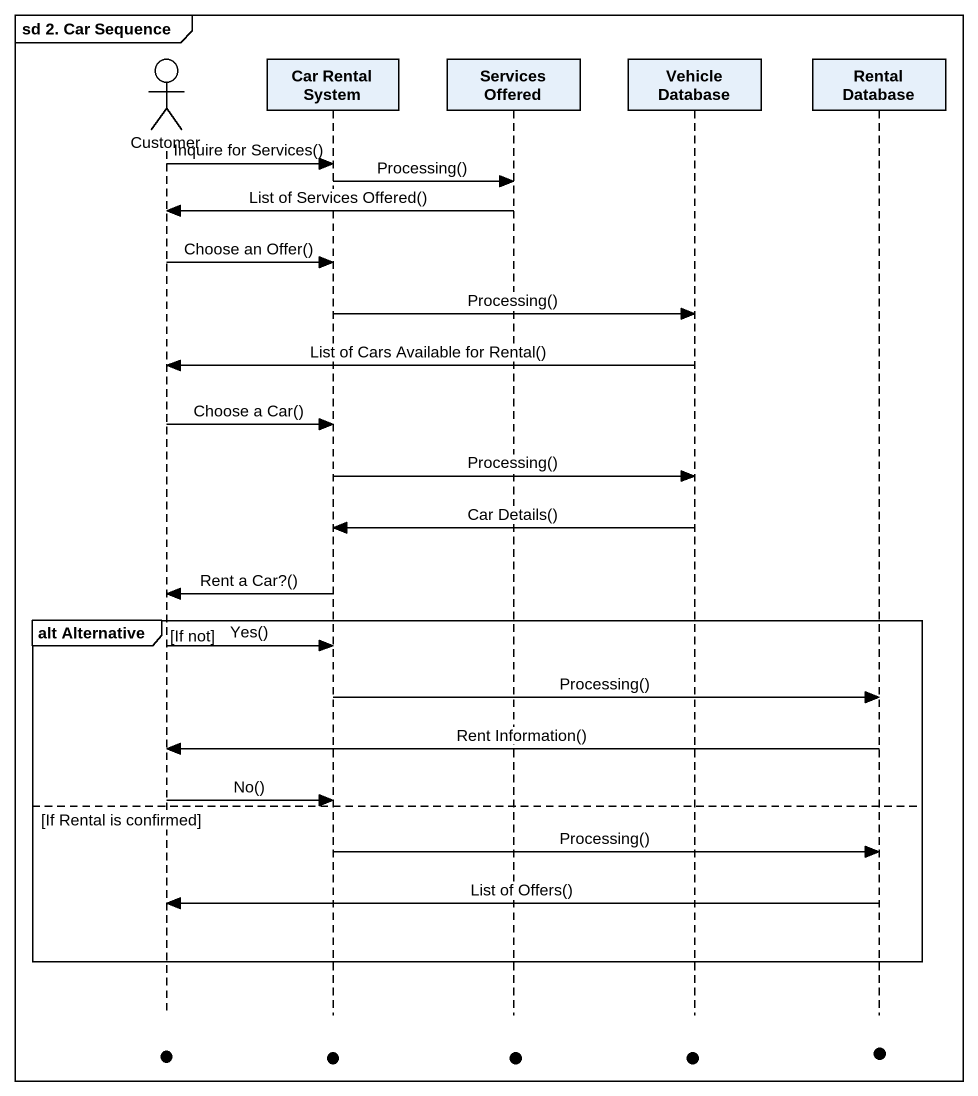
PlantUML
@startuml
mainframe sd 2. Car Sequence
hide footbox
actor Customer
participant "Car Rental System" as Car_Rental_System
participant "Services Offered" as Services_Offered
participant "Vehicle Database" as Vehicle_Database
participant "Rental Database" as Rental_Database

Customer -> Car_Rental_System : Inquire for Services()
Car_Rental_System -> Services_Offered : Processing()
Services_Offered -> Customer : List of Services Offered()
Customer -> Car_Rental_System : Choose an Offer()
Car_Rental_System -> Vehicle_Database : Processing()
Vehicle_Database -> Customer : List of Cars Available for Rental()
Customer -> Car_Rental_System : Choose a Car()
Car_Rental_System -> Vehicle_Database : Processing()
Vehicle_Database -> Car_Rental_System : Car Details()
Car_Rental_System -> Customer : Rent a Car?()
group alt Alternative [If not]
  Customer -> Car_Rental_System : Yes()
  Car_Rental_System -> Rental_Database : Processing()
  Rental_Database -> Customer : Rent Information()
  Customer -> Car_Rental_System : No()
else If Rental is confirmed
  Car_Rental_System -> Rental_Database : Processing()
  Rental_Database -> Customer : List of Offers()
end
@enduml
